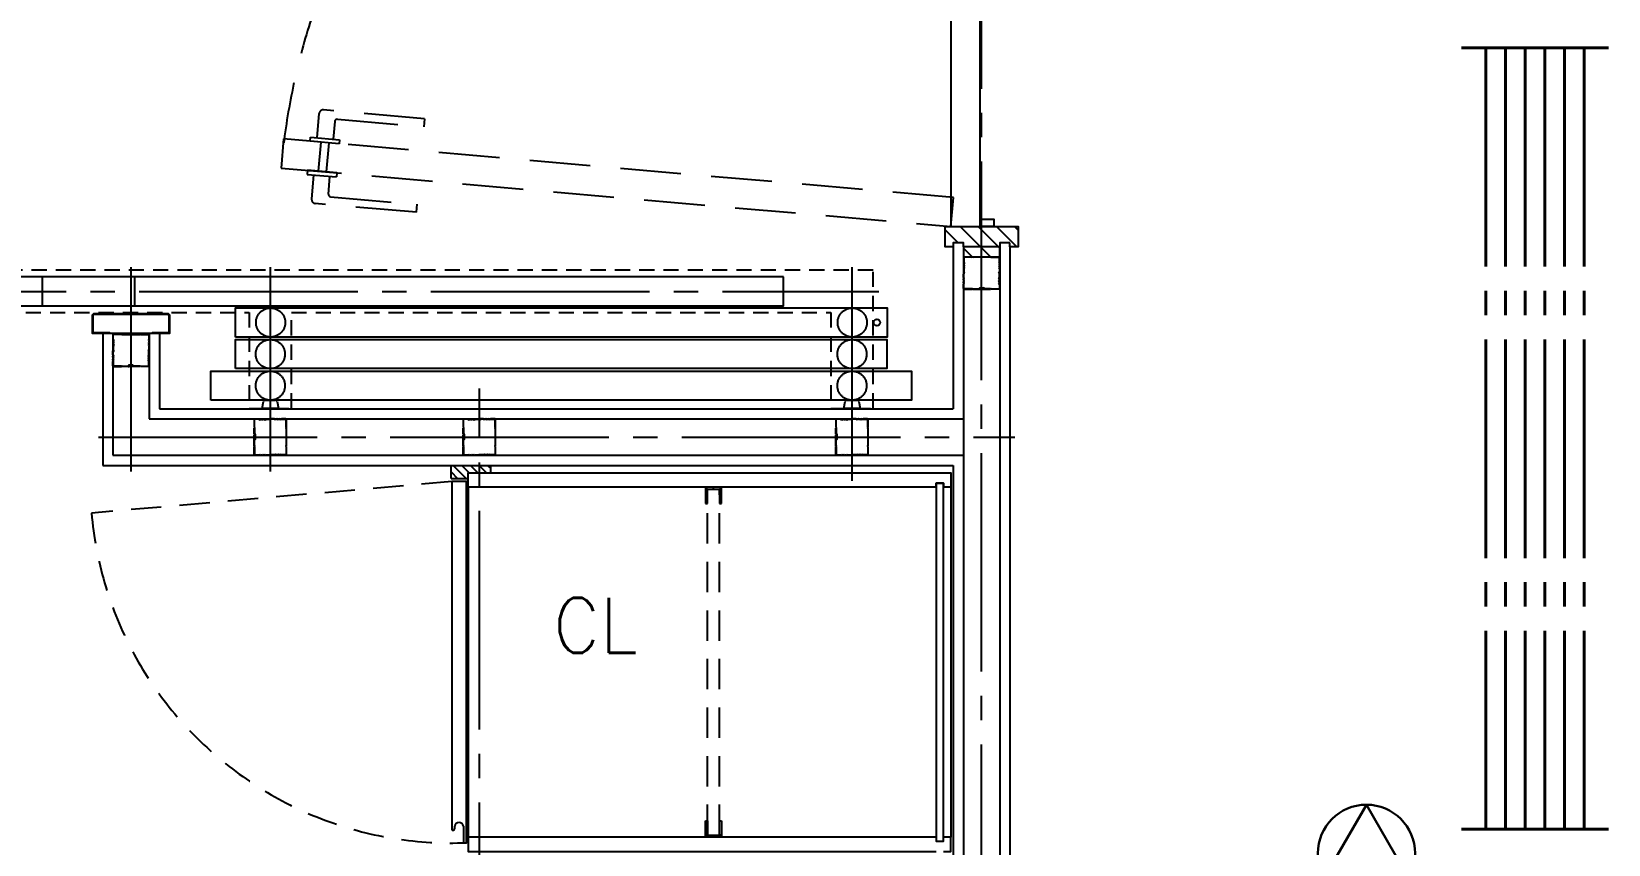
# Model space of a CAD drawing. Header units: millimetres. Extents: x 8300 to 98248, y -10383 to 40000.
# Drawn here: x 25607 to 27554, y 17197 to 18201 of the extents above; entities that cross this region are included whole.
import ezdxf
from ezdxf.enums import TextEntityAlignment as Align

# ---------------------------------------------------------------- set-up
doc = ezdxf.new("R2010")
doc.units = ezdxf.units.MM
doc.header["$LTSCALE"] = 300
for name, pattern in [('CADEWA_LINE5', [1.2, 0.9, -0.1, 0.1, -0.1]), ('DASH-N', [0.375, 0.25, -0.125]), ('DASH-S', [0.2, 0.125, -0.075])]:
    doc.linetypes.add(name, pattern=pattern)
for name, color, linetype in [('525EH_Tenjyo(2)', 7, 'CONTINUOUS'), ('E配T_その他－１', 7, 'CONTINUOUS'), ('K建0_壁', 7, 'CONTINUOUS')]:
    doc.layers.add(name, color=color, linetype=linetype)
doc.styles.add('txt2', font='txt.shx', dxfattribs={"width": 1.197332, "bigfont": 'extfont2'})

# ---------------------------------------------------------------- blocks, each defined once
blk = doc.blocks.new('ZGroup174', base_point=(27255, 17185.9))
at = {"layer": '525EH_Tenjyo(2)', "color": 6, "linetype": 'Continuous', "lineweight": 30}
for p, q in [((27255, 17245.9), (27203, 17155.8)), ((27255, 17245.9), (27307, 17155.8)), ((27203.1, 17155.9), (27307, 17155.9))]:
    blk.add_line(p, q, dxfattribs=at)
blk.add_circle((27255, 17185.9), 60, dxfattribs=at)
blk = doc.blocks.new('ZGroup231', base_point=(25331.9, 16655.3))
at = {"layer": 'E配T_その他－１', "color": 1, "linetype": 'Continuous', "lineweight": 40}
for p, q in [((27553.7, 18180.6), (27493.7, 18180.6)), ((27553.7, 17215.9), (27493.7, 17215.9))]:
    blk.add_line(p, q, dxfattribs=at)
at = {"layer": 'E配T_その他－１', "color": 1, "linetype": 'CADEWA_LINE5', "lineweight": 40}
blk.add_line((27523.7, 18180.6), (27523.7, 17215.9), dxfattribs=at)
blk = doc.blocks.new('ZGroup233', base_point=(25372.7, 16735))
at = {"layer": 'E配T_その他－１', "color": 1, "linetype": 'Continuous', "lineweight": 40}
for p, q in [((27529.5, 18180.6), (27469.5, 18180.6)), ((27529.5, 17215.9), (27469.5, 17215.9))]:
    blk.add_line(p, q, dxfattribs=at)
at = {"layer": 'E配T_その他－１', "color": 1, "linetype": 'CADEWA_LINE5', "lineweight": 40}
blk.add_line((27499.5, 18180.6), (27499.5, 17215.9), dxfattribs=at)
blk = doc.blocks.new('ZGroup235', base_point=(25540, 17179.1))
at = {"layer": 'E配T_その他－１', "color": 1, "linetype": 'Continuous', "lineweight": 40}
for p, q in [((27480.9, 18180.6), (27420.9, 18180.6)), ((27480.9, 17215.9), (27420.9, 17215.9))]:
    blk.add_line(p, q, dxfattribs=at)
at = {"layer": 'E配T_その他－１', "color": 1, "linetype": 'CADEWA_LINE5', "lineweight": 40}
blk.add_line((27450.9, 18180.6), (27450.9, 17215.9), dxfattribs=at)
blk = doc.blocks.new('ZGroup259', base_point=(25374.7, 16760.5))
at = {"layer": 'E配T_その他－１', "color": 1, "linetype": 'Continuous', "lineweight": 40}
for p, q in [((27505.2, 18180.6), (27445.2, 18180.6)), ((27505.2, 17215.9), (27445.2, 17215.9))]:
    blk.add_line(p, q, dxfattribs=at)
at = {"layer": 'E配T_その他－１', "color": 1, "linetype": 'CADEWA_LINE5', "lineweight": 40}
blk.add_line((27475.2, 18180.6), (27475.2, 17215.9), dxfattribs=at)
blk = doc.blocks.new('ZGroup261', base_point=(25448.7, 17180))
at = {"layer": 'E配T_その他－１', "color": 1, "linetype": 'Continuous', "lineweight": 40}
for p, q in [((27432.3, 18180.6), (27372.3, 18180.6)), ((27432.3, 17215.9), (27372.3, 17215.9))]:
    blk.add_line(p, q, dxfattribs=at)
at = {"layer": 'E配T_その他－１', "color": 1, "linetype": 'CADEWA_LINE5', "lineweight": 40}
blk.add_line((27402.3, 18180.6), (27402.3, 17215.9), dxfattribs=at)
blk = doc.blocks.new('ZGroup263', base_point=(25513.7, 17179.1))
at = {"layer": 'E配T_その他－１', "color": 1, "linetype": 'Continuous', "lineweight": 40}
for p, q in [((27456.6, 18180.6), (27396.6, 18180.6)), ((27456.6, 17215.9), (27396.6, 17215.9))]:
    blk.add_line(p, q, dxfattribs=at)
at = {"layer": 'E配T_その他－１', "color": 1, "linetype": 'CADEWA_LINE5', "lineweight": 40}
blk.add_line((27426.6, 18180.6), (27426.6, 17215.9), dxfattribs=at)

msp = doc.modelspace()

# ---------------------------------------------------------------- linework, layer by layer
at = {"layer": 'K建0_壁', "color": 250, "linetype": 'CADEWA_LINE5', "lineweight": -3}
for p, q in [((26780, 13810.3), (26780, 19391.4)), ((25730, 17657.5), (25730, 17909.9)), ((25902, 17657.5), (25902, 17909.9)), ((26620, 17646), (26620, 17909.9)), ((19980, 17880), (26653.1, 17880)), ((26160, 16258.8), (26160, 17760)), ((25689.8, 17700), (26820.9, 17700))]:
    msp.add_line(p, q, dxfattribs=at)
at = {"layer": 'K建0_壁', "color": 250, "linetype": 'DASH-N', "lineweight": -3}
for p, q in [((26092.3, 18093.1), (25967.6, 18104)), ((25959.6, 18069.6), (25962.2, 18099.5)), ((25981.4, 18089.8), (25979.5, 18067.9)), ((25984.7, 18092.5), (26091.5, 18083.2)), ((26092.3, 18093.1), (26091.5, 18083.2)), ((25964.1, 18064.2), (25961, 18028.3)), ((25974.1, 18063.3), (25970.9, 18027.5)), ((25983.9, 18026.3), (25983.5, 18021.3)), ((25947.6, 18024.5), (25983.5, 18021.3)), ((25953, 17993.9), (25955.6, 18023.8)), ((25973.6, 18000.1), (25975.5, 18022)), ((26082.2, 17977.6), (25957.5, 17988.5)), ((25976.3, 17996.9), (26083.1, 17987.5)), ((26082.2, 17977.6), (26083.1, 17987.5))]:
    msp.add_line(p, q, dxfattribs=at)
at = {"layer": 'K建0_壁', "color": 250, "linetype": 'Continuous', "lineweight": -3}
for p, q in [((26735, 17955.9), (26750.9, 17940)), ((26798.3, 17960), (26823.3, 17935)), ((26820.7, 17960), (26825, 17955.7)), ((26745, 17935), (26745, 17735)), ((26757.5, 17935), (26757.5, 16265)), ((26757.5, 17933.4), (26768.4, 17922.5)), ((26802.5, 17935), (26802.5, 16265)), ((26815, 17935), (26815, 16265)), ((26757.5, 17921.5), (26757.5, 17916.5)), ((26757.5, 17916.5), (26758.1, 17915)), ((26758.1, 17915), (26757.5, 17913.5)), ((26757.5, 17913.5), (26758.1, 17912)), ((26758.1, 17912), (26757.5, 17910.5)), ((26757.5, 17910.5), (26758.1, 17909)), ((26758.1, 17909), (26757.5, 17907.5)), ((26757.9, 17916.7), (26758.6, 17915)), ((26758, 17921.5), (26758, 17916.5)), ((26758.6, 17915), (26758, 17913.5)), ((26758, 17913.5), (26758.6, 17912)), ((26758.6, 17912), (26758, 17910.5)), ((26758, 17910.5), (26758.6, 17909)), ((26758.6, 17909), (26758, 17907.4)), ((26758.5, 17922.5), (26768.2, 17922.5)), ((26768.2, 17922.1), (26758.5, 17922.1)), ((26768.2, 17922.5), (26768.7, 17921.8)), ((26768.2, 17922.1), (26768.7, 17921.3)), ((26768.7, 17921.8), (26769.2, 17922.5)), ((26769.2, 17922.1), (26768.7, 17921.3)), ((26769.2, 17922.5), (26790.8, 17922.5)), ((26790.8, 17922.1), (26769.2, 17922.1)), ((26791.3, 17921.8), (26790.8, 17922.5)), ((26790.8, 17922.1), (26791.3, 17921.3)), ((26791.8, 17922.5), (26791.3, 17921.8)), ((26791.8, 17922.1), (26791.3, 17921.3)), ((26791.8, 17922.5), (26801.5, 17922.5)), ((26791.8, 17922.1), (26801.5, 17922.1)), ((26802.1, 17916.6), (26801.4, 17915)), ((26801.4, 17915), (26802, 17913.5)), ((26802, 17913.5), (26801.4, 17912)), ((26801.4, 17912), (26802, 17910.5)), ((26802, 17910.5), (26801.4, 17909)), ((26801.4, 17909), (26802.1, 17907.4)), ((26802.5, 17916.5), (26801.9, 17915)), ((26801.9, 17915), (26802.5, 17913.5)), ((26802.5, 17913.5), (26801.9, 17912)), ((26801.9, 17912), (26802.5, 17910.5)), ((26802.5, 17910.5), (26801.9, 17909)), ((26801.9, 17909), (26802.5, 17907.5)), ((26802.1, 17916.6), (26802.1, 17921.5)), ((26802.5, 17921.5), (26802.5, 17916.5)), ((26757.5, 17907.5), (26757.5, 17904)), ((26757.5, 17904), (26758.1, 17902.5)), ((26757.5, 17901), (26758.1, 17902.5)), ((26757.5, 17897.5), (26757.5, 17901)), ((26758.1, 17896), (26757.5, 17897.5)), ((26757.5, 17894.5), (26758.1, 17896)), ((26758.1, 17893), (26757.5, 17894.5)), ((26757.5, 17891.5), (26758.1, 17893)), ((26758.1, 17890), (26757.5, 17891.5)), ((26757.5, 17888.5), (26758.1, 17890)), ((26757.9, 17888.3), (26758.6, 17890)), ((26758, 17907.4), (26758, 17904.1)), ((26758, 17904.1), (26758.5, 17902.7)), ((26758, 17900.9), (26758.5, 17902.3)), ((26758, 17897.6), (26758, 17900.9)), ((26758.6, 17896), (26758, 17897.6)), ((26758, 17894.5), (26758.6, 17896)), ((26758.6, 17893), (26758, 17894.5)), ((26758, 17891.5), (26758.6, 17893)), ((26758.6, 17890), (26758, 17891.5)), ((26801.4, 17902.5), (26802.1, 17904.1)), ((26801.4, 17902.5), (26802.1, 17900.9)), ((26801.4, 17893), (26802, 17894.5)), ((26802, 17891.5), (26801.4, 17893)), ((26801.4, 17890), (26802, 17891.5)), ((26802.1, 17888.4), (26801.4, 17890)), ((26802.5, 17904), (26801.9, 17902.5)), ((26802.5, 17901), (26801.9, 17902.5)), ((26801.9, 17896), (26802.5, 17897.5)), ((26802.5, 17894.5), (26801.9, 17896)), ((26801.9, 17893), (26802.5, 17894.5)), ((26802.5, 17891.5), (26801.9, 17893)), ((26801.9, 17890), (26802.5, 17891.5)), ((26802.5, 17888.5), (26801.9, 17890)), ((26802.1, 17907.4), (26802.1, 17904.1)), ((26802.1, 17897.6), (26802.1, 17900.9)), ((26802.5, 17907.5), (26802.5, 17904)), ((26802.5, 17897.5), (26802.5, 17901)), ((26757.5, 17883.5), (26757.5, 17888.5)), ((26758, 17883.5), (26758, 17888.5)), ((26768.2, 17883), (26758.5, 17883)), ((26758.5, 17882.5), (26768.2, 17882.5)), ((26768.2, 17883), (26768.7, 17883.7)), ((26768.2, 17882.5), (26768.7, 17883.2)), ((26769.2, 17883), (26768.7, 17883.7)), ((26768.7, 17883.2), (26769.2, 17882.5)), ((26769.2, 17883), (26782.3, 17883)), ((26769.2, 17882.5), (26782.3, 17882.5)), ((26777.8, 17884.3), (26782.3, 17884.3)), ((26777.8, 17883.9), (26782.3, 17883.9)), ((26777.8, 17883.4), (26777.8, 17883.9)), ((26777.8, 17883.4), (26782.3, 17883.4)), ((26790.8, 17883), (26783.7, 17883)), ((26783.7, 17882.5), (26790.8, 17882.5)), ((26790.8, 17883), (26791.3, 17883.7)), ((26791.3, 17883.2), (26790.8, 17882.5)), ((26791.8, 17883), (26791.3, 17883.7)), ((26791.8, 17882.5), (26791.3, 17883.2)), ((26791.8, 17883), (26801.5, 17883)), ((26801.5, 17882.5), (26791.8, 17882.5)), ((26802.1, 17888.4), (26802.1, 17883.5)), ((26802.5, 17883.5), (26802.5, 17888.5)), ((25777.5, 17828), (25695, 17828)), ((25707.5, 17826), (25707.5, 17821)), ((25707.5, 17821), (25708.1, 17819.5)), ((25708.1, 17819.5), (25707.5, 17818)), ((25707.5, 17818), (25708.1, 17816.5)), ((25708.1, 17816.5), (25707.5, 17815)), ((25707.5, 17815), (25708.1, 17813.5)), ((25708.1, 17813.5), (25707.5, 17812)), ((25707.5, 17812), (25707.5, 17808.5)), ((25708, 17821.1), (25708, 17826)), ((25708, 17821.1), (25708.6, 17819.5)), ((25708.6, 17819.5), (25708, 17818)), ((25708, 17818), (25708.6, 17816.5)), ((25708.6, 17816.5), (25708, 17815)), ((25708, 17815), (25708.6, 17813.5)), ((25708.6, 17813.5), (25708, 17811.9)), ((25708, 17811.9), (25708, 17808.6)), ((25718.2, 17827), (25708.5, 17827)), ((25718.2, 17826.6), (25708.5, 17826.6)), ((25718.2, 17827), (25718.7, 17826.3)), ((25718.2, 17826.6), (25718.7, 17825.8)), ((25718.7, 17826.3), (25719.2, 17827)), ((25719.2, 17826.6), (25718.7, 17825.8)), ((25740.8, 17827), (25719.2, 17827)), ((25719.2, 17826.6), (25740.8, 17826.6)), ((25741.3, 17826.3), (25740.8, 17827)), ((25740.8, 17826.6), (25741.3, 17825.8)), ((25741.8, 17827), (25741.3, 17826.3)), ((25741.8, 17826.6), (25741.3, 17825.8)), ((25751.5, 17827), (25741.8, 17827)), ((25741.8, 17826.6), (25751.5, 17826.6)), ((25752.1, 17821.2), (25751.4, 17819.5)), ((25751.4, 17819.5), (25752, 17818)), ((25752, 17818), (25751.4, 17816.5)), ((25751.4, 17816.5), (25752, 17815)), ((25752, 17815), (25751.4, 17813.5)), ((25751.4, 17813.5), (25752.1, 17811.9)), ((25752.5, 17821), (25751.9, 17819.5)), ((25751.9, 17819.5), (25752.5, 17818)), ((25752.5, 17818), (25751.9, 17816.5)), ((25751.9, 17816.5), (25752.5, 17815)), ((25752.5, 17815), (25751.9, 17813.5)), ((25751.9, 17813.5), (25752.5, 17812)), ((25752.1, 17826), (25752.1, 17821)), ((25752.1, 17811.9), (25752.1, 17808.6)), ((25752.5, 17826), (25752.5, 17821)), ((25752.5, 17812), (25752.5, 17808.5)), ((25707.5, 17808.5), (25708.1, 17807)), ((25707.5, 17805.5), (25708.1, 17807)), ((25707.5, 17802), (25707.5, 17805.5)), ((25708.1, 17800.5), (25707.5, 17802)), ((25707.5, 17799), (25708.1, 17800.5)), ((25708.1, 17797.5), (25707.5, 17799)), ((25707.5, 17796), (25708.1, 17797.5)), ((25708.1, 17794.5), (25707.5, 17796)), ((25707.5, 17793), (25708.1, 17794.5)), ((25707.5, 17788), (25707.5, 17793)), ((25708.6, 17807), (25708, 17808.6)), ((25708.6, 17807), (25708, 17805.4)), ((25708, 17802.1), (25708, 17805.4)), ((25708.6, 17797.5), (25708, 17799)), ((25708, 17796), (25708.6, 17797.5)), ((25708.6, 17794.5), (25708, 17796)), ((25708, 17792.9), (25708.6, 17794.5)), ((25708, 17792.9), (25708, 17788)), ((25751.4, 17800.5), (25752.1, 17802.1)), ((25752, 17799), (25751.4, 17800.5)), ((25751.4, 17797.5), (25752, 17799)), ((25752, 17796), (25751.4, 17797.5)), ((25751.4, 17794.5), (25752, 17796)), ((25752.1, 17792.8), (25751.4, 17794.5)), ((25752.1, 17808.6), (25751.5, 17807.2)), ((25752.1, 17805.4), (25751.5, 17806.8)), ((25752.5, 17808.5), (25751.9, 17807)), ((25752.5, 17805.5), (25751.9, 17807)), ((25751.9, 17800.5), (25752.5, 17802)), ((25752.5, 17799), (25751.9, 17800.5)), ((25751.9, 17797.5), (25752.5, 17799)), ((25752.5, 17796), (25751.9, 17797.5)), ((25751.9, 17794.5), (25752.5, 17796)), ((25752.5, 17793), (25751.9, 17794.5)), ((25752.1, 17802.1), (25752.1, 17805.4)), ((25752.1, 17788), (25752.1, 17793)), ((25752.5, 17802), (25752.5, 17805.5)), ((25752.5, 17788), (25752.5, 17793)), ((25718.2, 17787.5), (25708.5, 17787.5)), ((25708.5, 17787), (25718.2, 17787)), ((25718.2, 17787.5), (25718.7, 17788.2)), ((25718.2, 17787), (25718.7, 17787.7)), ((25719.2, 17787.5), (25718.7, 17788.2)), ((25718.7, 17787.7), (25719.2, 17787)), ((25719.2, 17787.5), (25726.3, 17787.5)), ((25726.3, 17787), (25719.2, 17787)), ((25732.3, 17788.8), (25727.8, 17788.8)), ((25732.3, 17788.4), (25727.8, 17788.4)), ((25732.3, 17787.9), (25727.8, 17787.9)), ((25740.8, 17787.5), (25727.8, 17787.5)), ((25740.8, 17787), (25727.8, 17787)), ((25732.3, 17787.9), (25732.3, 17788.4)), ((25740.8, 17787.5), (25741.3, 17788.2)), ((25741.3, 17787.7), (25740.8, 17787)), ((25741.8, 17787.5), (25741.3, 17788.2)), ((25741.8, 17787), (25741.3, 17787.7)), ((25741.8, 17787.5), (25751.5, 17787.5)), ((25751.5, 17787), (25741.8, 17787)), ((25895.6, 17745.5), (25908.4, 17745.5)), ((26613.6, 17745.5), (26626.4, 17745.5)), ((25882, 17721.5), (25882, 17711.8)), ((25882.5, 17711.8), (25882.5, 17721.5)), ((25883, 17722.5), (25888, 17722.5)), ((25887.9, 17722.1), (25883, 17722.1)), ((25887.9, 17722.1), (25889.5, 17721.4)), ((25888, 17722.5), (25889.5, 17721.9)), ((25889.5, 17721.9), (25891, 17722.5)), ((25889.5, 17721.4), (25891, 17722)), ((25891, 17722.5), (25892.5, 17721.9)), ((25891, 17722), (25892.5, 17721.4)), ((25892.5, 17721.9), (25894, 17722.5)), ((25892.5, 17721.4), (25894, 17722)), ((25894, 17722.5), (25895.5, 17721.9)), ((25895.5, 17721.9), (25897, 17722.5)), ((25897, 17722.5), (25900.5, 17722.5)), ((25897.1, 17722.1), (25900.4, 17722.1)), ((25902, 17721.4), (25900.4, 17722.1)), ((25900.5, 17722.5), (25902, 17721.9)), ((25903.5, 17722.5), (25902, 17721.9)), ((25902, 17721.4), (25903.6, 17722.1)), ((25907, 17722.5), (25903.5, 17722.5)), ((25906.9, 17722.1), (25903.6, 17722.1)), ((25908.5, 17721.4), (25906.9, 17722.1)), ((25908.5, 17721.9), (25907, 17722.5)), ((25910, 17722.5), (25908.5, 17721.9)), ((25910, 17722), (25908.5, 17721.4)), ((25911.5, 17721.9), (25910, 17722.5)), ((25911.5, 17721.4), (25910, 17722)), ((25913, 17722.5), (25911.5, 17721.9)), ((25913, 17722), (25911.5, 17721.4)), ((25914.5, 17721.9), (25913, 17722.5)), ((25914.5, 17721.4), (25913, 17722)), ((25916, 17722.5), (25914.5, 17721.9)), ((25916.1, 17722.1), (25914.5, 17721.4)), ((25921, 17722.5), (25916, 17722.5)), ((25916.1, 17722.1), (25921, 17722.1)), ((25921.6, 17711.8), (25921.6, 17721.5)), ((25922, 17711.8), (25922, 17721.5)), ((26140, 17721.5), (26140, 17711.8)), ((26140.5, 17711.8), (26140.5, 17721.5)), ((26141, 17722.5), (26146, 17722.5)), ((26145.9, 17722.1), (26141, 17722.1)), ((26145.9, 17722.1), (26147.5, 17721.4)), ((26146, 17722.5), (26147.5, 17721.9)), ((26147.5, 17721.9), (26149, 17722.5)), ((26147.5, 17721.4), (26149, 17722)), ((26149, 17722.5), (26150.5, 17721.9)), ((26149, 17722), (26150.5, 17721.4)), ((26150.5, 17721.9), (26152, 17722.5)), ((26150.5, 17721.4), (26152, 17722)), ((26152, 17722.5), (26153.5, 17721.9)), ((26153.5, 17721.9), (26155, 17722.5)), ((26155, 17722.5), (26158.5, 17722.5)), ((26155.1, 17722.1), (26158.4, 17722.1)), ((26160, 17721.4), (26158.4, 17722.1)), ((26158.5, 17722.5), (26160, 17721.9)), ((26161.5, 17722.5), (26160, 17721.9)), ((26160, 17721.4), (26161.6, 17722.1)), ((26165, 17722.5), (26161.5, 17722.5)), ((26164.9, 17722.1), (26161.6, 17722.1)), ((26166.5, 17721.4), (26164.9, 17722.1)), ((26166.5, 17721.9), (26165, 17722.5)), ((26168, 17722.5), (26166.5, 17721.9)), ((26168, 17722), (26166.5, 17721.4)), ((26169.5, 17721.9), (26168, 17722.5)), ((26169.5, 17721.4), (26168, 17722)), ((26171, 17722.5), (26169.5, 17721.9)), ((26171, 17722), (26169.5, 17721.4)), ((26172.5, 17721.9), (26171, 17722.5)), ((26172.5, 17721.4), (26171, 17722)), ((26174, 17722.5), (26172.5, 17721.9)), ((26174.1, 17722.1), (26172.5, 17721.4)), ((26179, 17722.5), (26174, 17722.5)), ((26174.1, 17722.1), (26179, 17722.1)), ((26179.6, 17711.8), (26179.6, 17721.5)), ((26180, 17711.8), (26180, 17721.5)), ((26600, 17721.5), (26600, 17711.8)), ((26600.5, 17711.8), (26600.5, 17721.5)), ((26601, 17722.5), (26606, 17722.5)), ((26605.9, 17722.1), (26601, 17722.1)), ((26605.9, 17722.1), (26607.5, 17721.4)), ((26606, 17722.5), (26607.5, 17721.9)), ((26607.5, 17721.9), (26609, 17722.5)), ((26607.5, 17721.4), (26609, 17722)), ((26609, 17722.5), (26610.5, 17721.9)), ((26609, 17722), (26610.5, 17721.4)), ((26610.5, 17721.9), (26612, 17722.5)), ((26610.5, 17721.4), (26612, 17722)), ((26612, 17722.5), (26613.5, 17721.9)), ((26613.5, 17721.9), (26615, 17722.5)), ((26615, 17722.5), (26618.5, 17722.5)), ((26615.1, 17722.1), (26618.4, 17722.1)), ((26620, 17721.4), (26618.4, 17722.1)), ((26618.5, 17722.5), (26620, 17721.9)), ((26621.5, 17722.5), (26620, 17721.9)), ((26620, 17721.4), (26621.6, 17722.1)), ((26625, 17722.5), (26621.5, 17722.5)), ((26624.9, 17722.1), (26621.6, 17722.1)), ((26626.5, 17721.4), (26624.9, 17722.1)), ((26626.5, 17721.9), (26625, 17722.5)), ((26628, 17722.5), (26626.5, 17721.9)), ((26628, 17722), (26626.5, 17721.4)), ((26629.5, 17721.9), (26628, 17722.5)), ((26629.5, 17721.4), (26628, 17722)), ((26631, 17722.5), (26629.5, 17721.9)), ((26631, 17722), (26629.5, 17721.4)), ((26632.5, 17721.9), (26631, 17722.5)), ((26632.5, 17721.4), (26631, 17722)), ((26634, 17722.5), (26632.5, 17721.9)), ((26634.1, 17722.1), (26632.5, 17721.4)), ((26639, 17722.5), (26634, 17722.5)), ((26634.1, 17722.1), (26639, 17722.1)), ((26639.6, 17711.8), (26639.6, 17721.5)), ((26640, 17711.8), (26640, 17721.5)), ((25882, 17711.8), (25882.7, 17711.3)), ((25882.7, 17711.3), (25882, 17710.8)), ((25882, 17703.7), (25882, 17710.8)), ((25882, 17689.2), (25882, 17702.3)), ((25882.5, 17711.8), (25883.2, 17711.3)), ((25882.5, 17710.8), (25883.2, 17711.3)), ((25882.5, 17710.8), (25882.5, 17703.7)), ((25882.5, 17689.2), (25882.5, 17702.3)), ((25882.9, 17697.8), (25882.9, 17702.3)), ((25882.9, 17697.8), (25883.4, 17697.8)), ((25883.4, 17697.8), (25883.4, 17702.3)), ((25883.8, 17697.8), (25883.8, 17702.3)), ((25921.6, 17711.8), (25920.8, 17711.3)), ((25921.6, 17710.8), (25920.8, 17711.3)), ((25922, 17711.8), (25921.3, 17711.3)), ((25921.3, 17711.3), (25922, 17710.8)), ((25921.6, 17710.8), (25921.6, 17689.2)), ((25922, 17689.2), (25922, 17710.8)), ((26140, 17711.8), (26140.7, 17711.3)), ((26140.7, 17711.3), (26140, 17710.8)), ((26140, 17703.7), (26140, 17710.8)), ((26140, 17689.2), (26140, 17702.3)), ((26140.5, 17711.8), (26141.2, 17711.3)), ((26140.5, 17710.8), (26141.2, 17711.3)), ((26140.5, 17710.8), (26140.5, 17703.7)), ((26140.5, 17689.2), (26140.5, 17702.3)), ((26140.9, 17697.8), (26140.9, 17702.3)), ((26140.9, 17697.8), (26141.4, 17697.8)), ((26141.4, 17697.8), (26141.4, 17702.3)), ((26141.8, 17697.8), (26141.8, 17702.3)), ((26179.6, 17711.8), (26178.8, 17711.3)), ((26179.6, 17710.8), (26178.8, 17711.3)), ((26180, 17711.8), (26179.3, 17711.3)), ((26179.3, 17711.3), (26180, 17710.8)), ((26179.6, 17710.8), (26179.6, 17689.2)), ((26180, 17689.2), (26180, 17710.8)), ((26600, 17711.8), (26600.7, 17711.3)), ((26600.7, 17711.3), (26600, 17710.8)), ((26600, 17703.7), (26600, 17710.8)), ((26600, 17689.2), (26600, 17702.3)), ((26600.5, 17711.8), (26601.2, 17711.3)), ((26600.5, 17710.8), (26601.2, 17711.3)), ((26600.5, 17710.8), (26600.5, 17703.7)), ((26600.5, 17689.2), (26600.5, 17702.3)), ((26600.9, 17697.8), (26600.9, 17702.3)), ((26600.9, 17697.8), (26601.4, 17697.8)), ((26601.4, 17697.8), (26601.4, 17702.3)), ((26601.8, 17697.8), (26601.8, 17702.3)), ((26639.6, 17711.8), (26638.8, 17711.3)), ((26639.6, 17710.8), (26638.8, 17711.3)), ((26640, 17711.8), (26639.3, 17711.3)), ((26639.3, 17711.3), (26640, 17710.8)), ((26639.6, 17710.8), (26639.6, 17689.2)), ((26640, 17689.2), (26640, 17710.8)), ((25882.7, 17688.7), (25882, 17689.2)), ((25882, 17688.2), (25882.7, 17688.7)), ((25882, 17678.5), (25882, 17688.2)), ((25882.5, 17689.2), (25883.2, 17688.7)), ((25882.5, 17688.2), (25883.2, 17688.7)), ((25882.5, 17688.2), (25882.5, 17678.5)), ((25883, 17678), (25888, 17678)), ((25883, 17677.5), (25888, 17677.5)), ((25887.8, 17677.9), (25889.5, 17678.6)), ((25888, 17677.5), (25889.5, 17678.1)), ((25889.5, 17678.6), (25891, 17678)), ((25889.5, 17678.1), (25891, 17677.5)), ((25891, 17678), (25892.5, 17678.6)), ((25891, 17677.5), (25892.5, 17678.1)), ((25892.5, 17678.6), (25894, 17678)), ((25892.5, 17678.1), (25894, 17677.5)), ((25894, 17678), (25895.5, 17678.6)), ((25894, 17677.5), (25895.5, 17678.1)), ((25895.5, 17678.6), (25897.1, 17678)), ((25895.5, 17678.1), (25897, 17677.5)), ((25897, 17677.5), (25900.5, 17677.5)), ((25897.1, 17678), (25900.4, 17678)), ((25900.4, 17678), (25901.8, 17678.5)), ((25900.5, 17677.5), (25902, 17678.1)), ((25903.5, 17677.5), (25902, 17678.1)), ((25903.6, 17678), (25902.2, 17678.5)), ((25907, 17677.5), (25903.5, 17677.5)), ((25906.9, 17678), (25903.6, 17678)), ((25908.5, 17678.6), (25906.9, 17678)), ((25908.5, 17678.1), (25907, 17677.5)), ((25910, 17678), (25908.5, 17678.6)), ((25910, 17677.5), (25908.5, 17678.1)), ((25911.5, 17678.6), (25910, 17678)), ((25911.5, 17678.1), (25910, 17677.5)), ((25913, 17678), (25911.5, 17678.6)), ((25913, 17677.5), (25911.5, 17678.1)), ((25914.5, 17678.6), (25913, 17678)), ((25914.5, 17678.1), (25913, 17677.5)), ((25916.2, 17677.9), (25914.5, 17678.6)), ((25916, 17677.5), (25914.5, 17678.1)), ((25921, 17678), (25916, 17678)), ((25921, 17677.5), (25916, 17677.5)), ((25921.6, 17689.2), (25920.8, 17688.7)), ((25921.6, 17688.2), (25920.8, 17688.7)), ((25921.3, 17688.7), (25922, 17689.2)), ((25922, 17688.2), (25921.3, 17688.7)), ((25921.6, 17688.2), (25921.6, 17678.5)), ((25922, 17678.5), (25922, 17688.2)), ((26140.7, 17688.7), (26140, 17689.2)), ((26140, 17688.2), (26140.7, 17688.7)), ((26140, 17678.5), (26140, 17688.2)), ((26140.5, 17689.2), (26141.2, 17688.7)), ((26140.5, 17688.2), (26141.2, 17688.7)), ((26140.5, 17688.2), (26140.5, 17678.5)), ((26141, 17678), (26146, 17678)), ((26141, 17677.5), (26146, 17677.5)), ((26145.8, 17677.9), (26147.5, 17678.6)), ((26146, 17677.5), (26147.5, 17678.1)), ((26147.5, 17678.6), (26149, 17678)), ((26147.5, 17678.1), (26149, 17677.5)), ((26149, 17678), (26150.5, 17678.6)), ((26149, 17677.5), (26150.5, 17678.1)), ((26150.5, 17678.6), (26152, 17678)), ((26150.5, 17678.1), (26152, 17677.5)), ((26152, 17678), (26153.5, 17678.6)), ((26152, 17677.5), (26153.5, 17678.1)), ((26153.5, 17678.6), (26155.1, 17678)), ((26153.5, 17678.1), (26155, 17677.5)), ((26155, 17677.5), (26158.5, 17677.5)), ((26155.1, 17678), (26158.4, 17678)), ((26158.4, 17678), (26159.8, 17678.5)), ((26158.5, 17677.5), (26160, 17678.1)), ((26161.5, 17677.5), (26160, 17678.1)), ((26161.6, 17678), (26160.2, 17678.5)), ((26165, 17677.5), (26161.5, 17677.5)), ((26164.9, 17678), (26161.6, 17678)), ((26166.5, 17678.6), (26164.9, 17678)), ((26166.5, 17678.1), (26165, 17677.5)), ((26168, 17678), (26166.5, 17678.6)), ((26168, 17677.5), (26166.5, 17678.1)), ((26169.5, 17678.6), (26168, 17678)), ((26169.5, 17678.1), (26168, 17677.5)), ((26171, 17678), (26169.5, 17678.6)), ((26171, 17677.5), (26169.5, 17678.1)), ((26172.5, 17678.6), (26171, 17678)), ((26172.5, 17678.1), (26171, 17677.5)), ((26174.2, 17677.9), (26172.5, 17678.6)), ((26174, 17677.5), (26172.5, 17678.1)), ((26179, 17678), (26174, 17678)), ((26179, 17677.5), (26174, 17677.5)), ((26179.6, 17689.2), (26178.8, 17688.7)), ((26179.6, 17688.2), (26178.8, 17688.7)), ((26179.3, 17688.7), (26180, 17689.2)), ((26180, 17688.2), (26179.3, 17688.7)), ((26179.6, 17688.2), (26179.6, 17678.5)), ((26180, 17678.5), (26180, 17688.2)), ((26600.7, 17688.7), (26600, 17689.2)), ((26600, 17688.2), (26600.7, 17688.7)), ((26600, 17678.5), (26600, 17688.2)), ((26600.5, 17689.2), (26601.2, 17688.7)), ((26600.5, 17688.2), (26601.2, 17688.7)), ((26600.5, 17688.2), (26600.5, 17678.5)), ((26601, 17678), (26606, 17678)), ((26601, 17677.5), (26606, 17677.5)), ((26605.8, 17677.9), (26607.5, 17678.6)), ((26606, 17677.5), (26607.5, 17678.1)), ((26607.5, 17678.6), (26609, 17678)), ((26607.5, 17678.1), (26609, 17677.5)), ((26609, 17678), (26610.5, 17678.6)), ((26609, 17677.5), (26610.5, 17678.1)), ((26610.5, 17678.6), (26612, 17678)), ((26610.5, 17678.1), (26612, 17677.5)), ((26612, 17678), (26613.5, 17678.6)), ((26612, 17677.5), (26613.5, 17678.1)), ((26613.5, 17678.6), (26615.1, 17678)), ((26613.5, 17678.1), (26615, 17677.5)), ((26615, 17677.5), (26618.5, 17677.5)), ((26615.1, 17678), (26618.4, 17678)), ((26618.4, 17678), (26619.8, 17678.5)), ((26618.5, 17677.5), (26620, 17678.1)), ((26621.5, 17677.5), (26620, 17678.1)), ((26621.6, 17678), (26620.2, 17678.5)), ((26625, 17677.5), (26621.5, 17677.5)), ((26624.9, 17678), (26621.6, 17678)), ((26626.5, 17678.6), (26624.9, 17678)), ((26626.5, 17678.1), (26625, 17677.5)), ((26628, 17678), (26626.5, 17678.6)), ((26628, 17677.5), (26626.5, 17678.1)), ((26629.5, 17678.6), (26628, 17678)), ((26629.5, 17678.1), (26628, 17677.5)), ((26631, 17678), (26629.5, 17678.6)), ((26631, 17677.5), (26629.5, 17678.1)), ((26632.5, 17678.6), (26631, 17678)), ((26632.5, 17678.1), (26631, 17677.5)), ((26634.2, 17677.9), (26632.5, 17678.6)), ((26634, 17677.5), (26632.5, 17678.1)), ((26639, 17678), (26634, 17678)), ((26639, 17677.5), (26634, 17677.5)), ((26639.6, 17689.2), (26638.8, 17688.7)), ((26639.6, 17688.2), (26638.8, 17688.7)), ((26639.3, 17688.7), (26640, 17689.2)), ((26640, 17688.2), (26639.3, 17688.7)), ((26639.6, 17688.2), (26639.6, 17678.5)), ((26640, 17678.5), (26640, 17688.2)), ((26125, 17665), (26174, 17665)), ((26125, 17649), (26125, 17665)), ((26125, 17657.2), (26133.2, 17649)), ((26127.8, 17665), (26143.8, 17649)), ((26138.4, 17665), (26147.4, 17656)), ((26146, 17656), (26174, 17656)), ((26149, 17665), (26158, 17656)), ((26159.6, 17665), (26168.6, 17656)), ((26170.2, 17665), (26174, 17661.2)), ((26174, 17656), (26174, 17665)), ((26745, 17665), (26745, 16322.5)), ((26146, 17638), (26146, 17206)), ((26742, 17638), (26742, 17206)), ((26129.6, 17216.8), (26129.6, 17219.4)), ((26140.4, 17219.4), (26140.4, 17199.9))]:
    msp.add_line(p, q, dxfattribs=at)
at = {"layer": 'K建0_壁', "color": 250, "linetype": 'Continuous', "lineweight": -3, "ltscale": 0.3}
for p, q in [((25695, 17828), (25695, 17665)), ((25707.5, 17828), (25707.5, 17677.5)), ((25752.5, 17828), (25752.5, 17722.5)), ((25765, 17828), (25765, 17735)), ((25765, 17735), (26745, 17735)), ((25752.5, 17722.5), (26757.5, 17722.5)), ((25707.5, 17677.5), (26757.5, 17677.5)), ((25695, 17665), (26745, 17665))]:
    msp.add_line(p, q, dxfattribs=at)
at = {"layer": 'K建0_壁', "color": 250, "linetype": 'DASH-S', "lineweight": -3}
for p, q in [((26126, 17645), (25681.3, 17606.1)), ((26449, 17635.5), (26449, 17638)), ((26441.5, 17208.5), (26441.5, 17635.5)), ((26456.5, 17208.5), (26456.5, 17635.5)), ((26449, 17208.5), (26449, 17206))]:
    msp.add_line(p, q, dxfattribs=at)
at = {"layer": 'K建0_壁', "color": 250, "linetype": 'Continuous', "lineweight": -3}
for points in [[(26778, 18790), (26742, 18790), (26742, 17960), (26778, 17960)], [(26795, 17960), (26780, 17960), (26780, 17969), (26795, 17969)], [(26815, 17940), (26802.5, 17940), (26802.5, 17935), (26757.5, 17935), (26757.5, 17940), (26745, 17940), (26745, 17935), (26735, 17935), (26735, 17960), (26825, 17960), (26825, 17935), (26815, 17935)], [(26802.5, 17935), (26757.5, 17935), (26757.5, 17922.5), (26802.5, 17922.5)], [(24870, 17898), (24870, 17862), (25734.8, 17862), (25734.8, 17898)], [(26535.5, 17898), (25620.5, 17898), (25620.5, 17862), (26535.5, 17862)], [(25757.5, 17852.5), (25776, 17852.5), (25777.5, 17851), (25777.5, 17828), (25765.5, 17828), (25752.5, 17828), (25707.5, 17828), (25694.5, 17828), (25682.5, 17828), (25682.5, 17851), (25684, 17852.5), (25702.5, 17852.5)], [(25859, 17823.5), (25859, 17859.5), (26663.3, 17859.5), (26663.3, 17823.5)], [(25859, 17784.5), (25859, 17820.5), (26663, 17820.5), (26663, 17784.5)], [(25828.5, 17745.5), (25828.5, 17781.5), (26693.5, 17781.5), (26693.5, 17745.5)], [(26733, 17201), (26733, 17643), (26724, 17643), (26724, 17201)]]:
    msp.add_lwpolyline(points, close=True, dxfattribs=at)
at = {"layer": 'K建0_壁', "color": 250, "linetype": 'DASH-N', "lineweight": -3}
for points in [[(25915.2, 18032.3), (26742, 17960), (26745.1, 17995.9), (25918.3, 18068.2)], [(25951.6, 18070.3), (25987.5, 18067.2), (25987, 18062.2), (25951.2, 18065.3)]]:
    msp.add_lwpolyline(points, close=True, dxfattribs=at)
msp.add_lwpolyline([(25983.9, 18026.3), (25948, 18029.5), (25947.6, 18024.5)], dxfattribs=at)
at = {"layer": 'K建0_壁', "color": 250, "linetype": 'Continuous', "lineweight": -3}
for points in [[(26753.4, 17960), (26778.4, 17935), (26790.9, 17922.5)], [(26775.8, 17960), (26800.8, 17935), (26802.5, 17933.3)], [(26802, 17894.5), (26801.4, 17896), (26802.1, 17897.6)], [(25703.7, 17828), (25703.7, 17828.8), (25683.3, 17828.8), (25683.3, 17850.7), (25684.3, 17851.7), (25701.7, 17851.7), (25758.3, 17851.7), (25775.7, 17851.7), (25776.7, 17850.7), (25776.7, 17828.8), (25756.3, 17828.8), (25756.3, 17828)], [(25708, 17799), (25708.6, 17800.5), (25708, 17802.1)], [(25910.3, 17743.9), (25912, 17735.5), (25892, 17735.5), (25893.7, 17743.9)], [(26628.3, 17743.9), (26630, 17735.5), (26610, 17735.5), (26611.7, 17743.9)], [(25894, 17722), (25895.5, 17721.4), (25897.1, 17722.1)], [(26152, 17722), (26153.5, 17721.4), (26155.1, 17722.1)], [(26612, 17722), (26613.5, 17721.4), (26615.1, 17722.1)], [(26125, 17649), (26146, 17649), (26146, 17656)], [(26724, 17638), (26146, 17638), (26146, 17656), (26742, 17656), (26742, 17638), (26733, 17638)], [(26141.3, 17199), (26144, 17199), (26144, 17645), (26126, 17645), (26126, 17215)], [(26724, 17638), (26724, 17643), (26733, 17643), (26733, 17638)], [(26724, 17206), (26146, 17206), (26146, 17188), (26724, 17188)], [(26724, 17206), (26724, 17201), (26733, 17201), (26733, 17206)], [(26733, 17188), (26742, 17188), (26742, 17206), (26733, 17206)]]:
    msp.add_lwpolyline(points, dxfattribs=at)
at = {"layer": 'K建0_壁', "color": 250, "linetype": 'DASH-S', "lineweight": -3, "ltscale": 0.5}
msp.add_lwpolyline([(26646, 17735.5), (26646, 17906), (23260, 17906), (23260, 17854), (25876, 17854), (25876, 17735.5), (25928, 17735.5), (25928, 17854), (26594, 17854), (26594, 17735.5)], close=True, dxfattribs=at)
at = {"layer": 'K建0_壁', "color": 250, "linetype": 'DASH-S', "lineweight": -3}
for points in [[(26459, 17635.5), (26459, 17638), (26439, 17638), (26439, 17635.5)], [(26441.5, 17618), (26441.5, 17635.5), (26439, 17635.5), (26439, 17618)], [(26459, 17618), (26459, 17635.5), (26456.5, 17635.5), (26456.5, 17618)], [(26441.5, 17226), (26441.5, 17208.5), (26439, 17208.5), (26439, 17226)], [(26459, 17208.5), (26459, 17206), (26439, 17206), (26439, 17208.5)], [(26459, 17226), (26459, 17208.5), (26456.5, 17208.5), (26456.5, 17226)]]:
    msp.add_lwpolyline(points, close=True, dxfattribs=at)
at = {"layer": 'K建0_壁', "color": 250, "linetype": 'DASH-S', "lineweight": -3, "ltscale": 14}
for centre in [(25902.3, 17841.5), (26620.3, 17841.5), (25902, 17802.5), (26620, 17802.5), (25902, 17763.5), (26620, 17763.5)]:
    msp.add_circle(centre, 18, dxfattribs=at)
at = {"layer": 'K建0_壁', "color": 250, "linetype": 'Continuous', "lineweight": -3}
msp.add_circle((26650.8, 17841.5), 4, dxfattribs=at)
at = {"layer": 'K建0_壁', "color": 250, "linetype": 'DASH-N', "lineweight": -3}
for centre, radius, start, end in [((26742, 17960), 830, 90, 175), ((25967.2, 18099.1), 5, 85, 174.95), ((25984.4, 18089.5), 3, 85, 175), ((25957.9, 17993.5), 5, 175.05, 265), ((25976.6, 17999.9), 3, 175, 265)]:
    msp.add_arc(centre, radius, start, end, dxfattribs=at)
at = {"layer": 'K建0_壁', "color": 250, "linetype": 'Continuous', "lineweight": -3}
for centre, radius, start, end in [((26758.5, 17921.5), 1, 90, 180), ((26758.5, 17921.5), 0.55, 90, 180), ((26801.5, 17921.5), 1, 0, 90), ((26801.5, 17921.5), 0.55, 0, 90), ((26758.5, 17883.5), 1, 180, 270), ((26758.5, 17883.5), 0.55, 180, 270), ((26777.8, 17883.6), 0.675, 90, 270), ((26782.3, 17883.2), 1.12, 1.3787, 90), ((26782.3, 17883.2), 0.675, 270, 90), ((26782.3, 17883.2), 0.225, 270, 90), ((26783.7, 17883.3), 0.75, 180, 270), ((26783.7, 17883.3), 0.3, 180, 270), ((26801.5, 17883.5), 1, 270, 0), ((26801.5, 17883.5), 0.55, 270, 0), ((25708.5, 17826), 1, 90, 180), ((25708.5, 17826), 0.55, 90, 180), ((25751.5, 17826), 1, 0, 90), ((25751.5, 17826), 0.55, 0, 90), ((25708.5, 17788), 1, 180, 270), ((25708.5, 17788), 0.55, 180, 270), ((25726.3, 17787.8), 0.75, 270, 0), ((25726.3, 17787.8), 0.3, 270, 0), ((25727.8, 17787.7), 1.12, 90, 178.6213), ((25727.8, 17787.7), 0.675, 90, 270), ((25727.8, 17787.7), 0.225, 90, 270), ((25732.3, 17788.1), 0.675, 270, 90), ((25751.5, 17788), 0.55, 270, 0), ((25751.5, 17788), 1, 270, 0), ((25895.6, 17743.5), 2, 90, 168.6901), ((25908.4, 17743.5), 2, 11.3099, 90), ((26613.6, 17743.5), 2, 90, 168.6901), ((26626.4, 17743.5), 2, 11.3099, 90), ((25883, 17721.5), 1, 90, 180), ((25883, 17721.5), 0.55, 90, 180), ((25921, 17721.5), 1, 0, 90), ((25921, 17721.5), 0.55, 0, 90), ((26141, 17721.5), 1, 90, 180), ((26141, 17721.5), 0.55, 90, 180), ((26179, 17721.5), 1, 0, 90), ((26179, 17721.5), 0.55, 0, 90), ((26601, 17721.5), 1, 90, 180), ((26601, 17721.5), 0.55, 90, 180), ((26639, 17721.5), 1, 0, 90), ((26639, 17721.5), 0.55, 0, 90), ((25882.8, 17703.7), 0.75, 180, 270), ((25882.7, 17702.3), 0.675, 0, 180), ((25882.8, 17703.7), 0.3, 180, 270), ((25882.7, 17702.3), 0.225, 0, 180), ((25883.1, 17697.8), 0.675, 180, 0), ((25882.7, 17702.3), 1.12, 0, 88.6213), ((26140.8, 17703.7), 0.75, 180, 270), ((26140.7, 17702.3), 0.675, 0, 180), ((26140.8, 17703.7), 0.3, 180, 270), ((26140.7, 17702.3), 0.225, 0, 180), ((26141.1, 17697.8), 0.675, 180, 0), ((26140.7, 17702.3), 1.12, 0, 88.6213), ((26600.8, 17703.7), 0.75, 180, 270), ((26600.7, 17702.3), 0.675, 0, 180), ((26600.8, 17703.7), 0.3, 180, 270), ((26600.7, 17702.3), 0.225, 0, 180), ((26601.1, 17697.8), 0.675, 180, 0), ((26600.7, 17702.3), 1.12, 0, 88.6213), ((25883, 17678.5), 1, 180, 270), ((25883, 17678.5), 0.55, 180, 270), ((25921, 17678.5), 0.55, 270, 0), ((25921, 17678.5), 1, 270, 0), ((26141, 17678.5), 1, 180, 270), ((26141, 17678.5), 0.55, 180, 270), ((26179, 17678.5), 0.55, 270, 0), ((26179, 17678.5), 1, 270, 0), ((26601, 17678.5), 1, 180, 270), ((26601, 17678.5), 0.55, 180, 270), ((26639, 17678.5), 0.55, 270, 0), ((26639, 17678.5), 1, 270, 0), ((26126.9, 17215), 0.9, 180, 270), ((26126.9, 17216.8), 2.7, 270, 0), ((26135, 17218.4), 5.49, 10.3889, 169.6111), ((26141.3, 17199.9), 0.9, 180, 270)]:
    msp.add_arc(centre, radius, start, end, dxfattribs=at)
at = {"layer": 'K建0_壁', "color": 250, "linetype": 'DASH-S', "lineweight": -3}
msp.add_arc((26126, 17645), 446.4, 185, 272.3111, dxfattribs=at)

# ---------------------------------------------------------------- block references
at = {"layer": '525EH_Tenjyo(2)', "linetype": 'Continuous', "lineweight": 30}
msp.add_blockref('ZGroup174', (27255, 17185.9), dxfattribs=at)
at = {"layer": 'E配T_その他－１', "linetype": 'Continuous', "lineweight": -3}
for name, p in [('ZGroup231', (25331.9, 16655.3)), ('ZGroup233', (25372.7, 16735)), ('ZGroup259', (25374.7, 16760.5)), ('ZGroup261', (25448.7, 17180)), ('ZGroup263', (25513.7, 17179.1)), ('ZGroup235', (25540, 17179.1))]:
    msp.add_blockref(name, p, dxfattribs=at)

# ---------------------------------------------------------------- texts
at = {"layer": 'K建0_壁', "color": 250, "lineweight": -3, "style": 'txt2', "width": 0.943378}
msp.add_text('CL', height=67.93, dxfattribs=at).set_placement((26303.4, 17413), align=Align.BOTTOM_CENTER)

doc.saveas('drawing.dxf')
